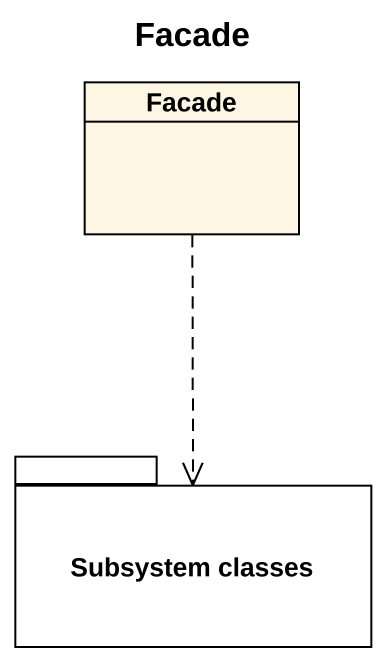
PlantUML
@startuml
title Facade
hide circle
hide empty members
class Facade
package "Subsystem classes" as Subsystem_classes {
}
Facade ..> Subsystem_classes
@enduml
